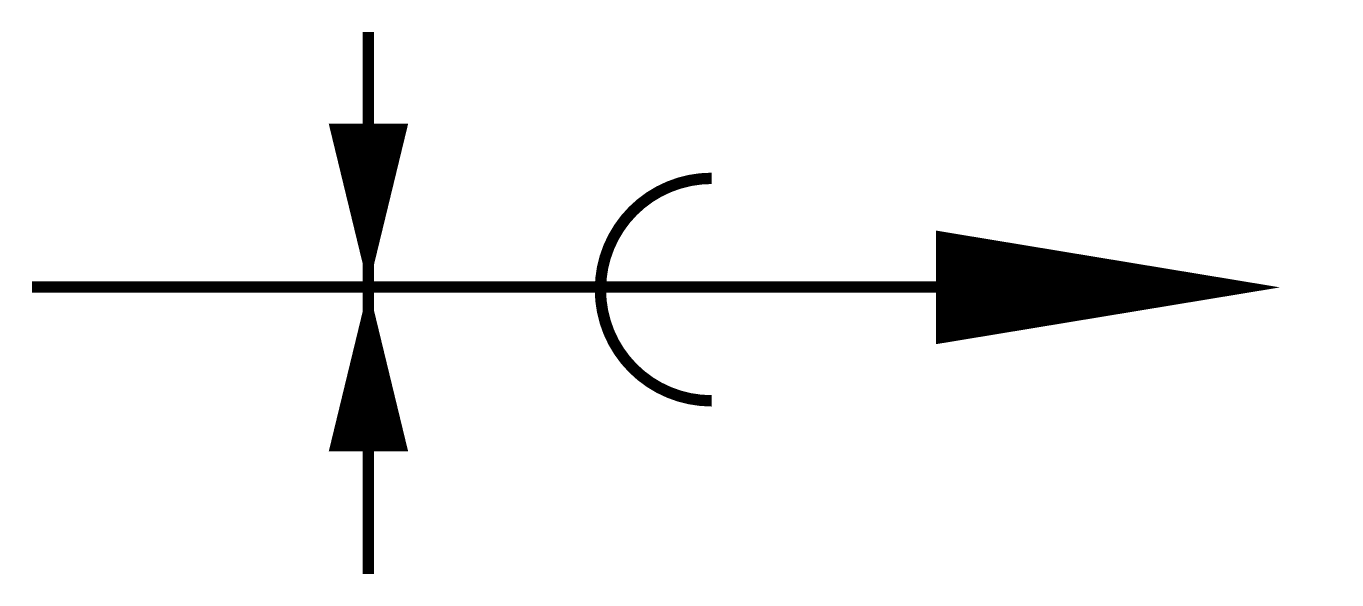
# Model space of a CAD drawing. Extents: x -0.1 to 11.5, y -0.1 to 4.8.
import ezdxf

# ---------------------------------------------------------------- set-up
doc = ezdxf.new("R2010")
doc.units = 0
doc.header["$MEASUREMENT"] = 0
doc.layers.get('0').update_dxf_attribs({"linetype": 'CONTINUOUS'})

msp = doc.modelspace()

# ---------------------------------------------------------------- linework, layer by layer
at = {"const_width": 0.1}
for points in [[(2.966, 4.749), (2.966, -0.024)], [(-0.001, 2.504), (8.127, 2.504)]]:
    msp.add_lwpolyline(points, dxfattribs=at)
for points in [[(2.966, 3.941, 0.7, 0, 0), (2.966, 2.5, 0, 0, 0)], [(11.001, 2.5, 0, 1, 0), (7.969, 2.5, 1, 1, 0)], [(2.966, 1.055, 0.7, 0, 0), (2.966, 2.497, 0, 0, 0)]]:
    msp.add_lwpolyline(points, format="xyseb")
msp.add_lwpolyline([(5.99, 3.46, 1), (5.99, 1.501, -1)], format="xyb", dxfattribs=at)

doc.saveas('drawing.dxf')
